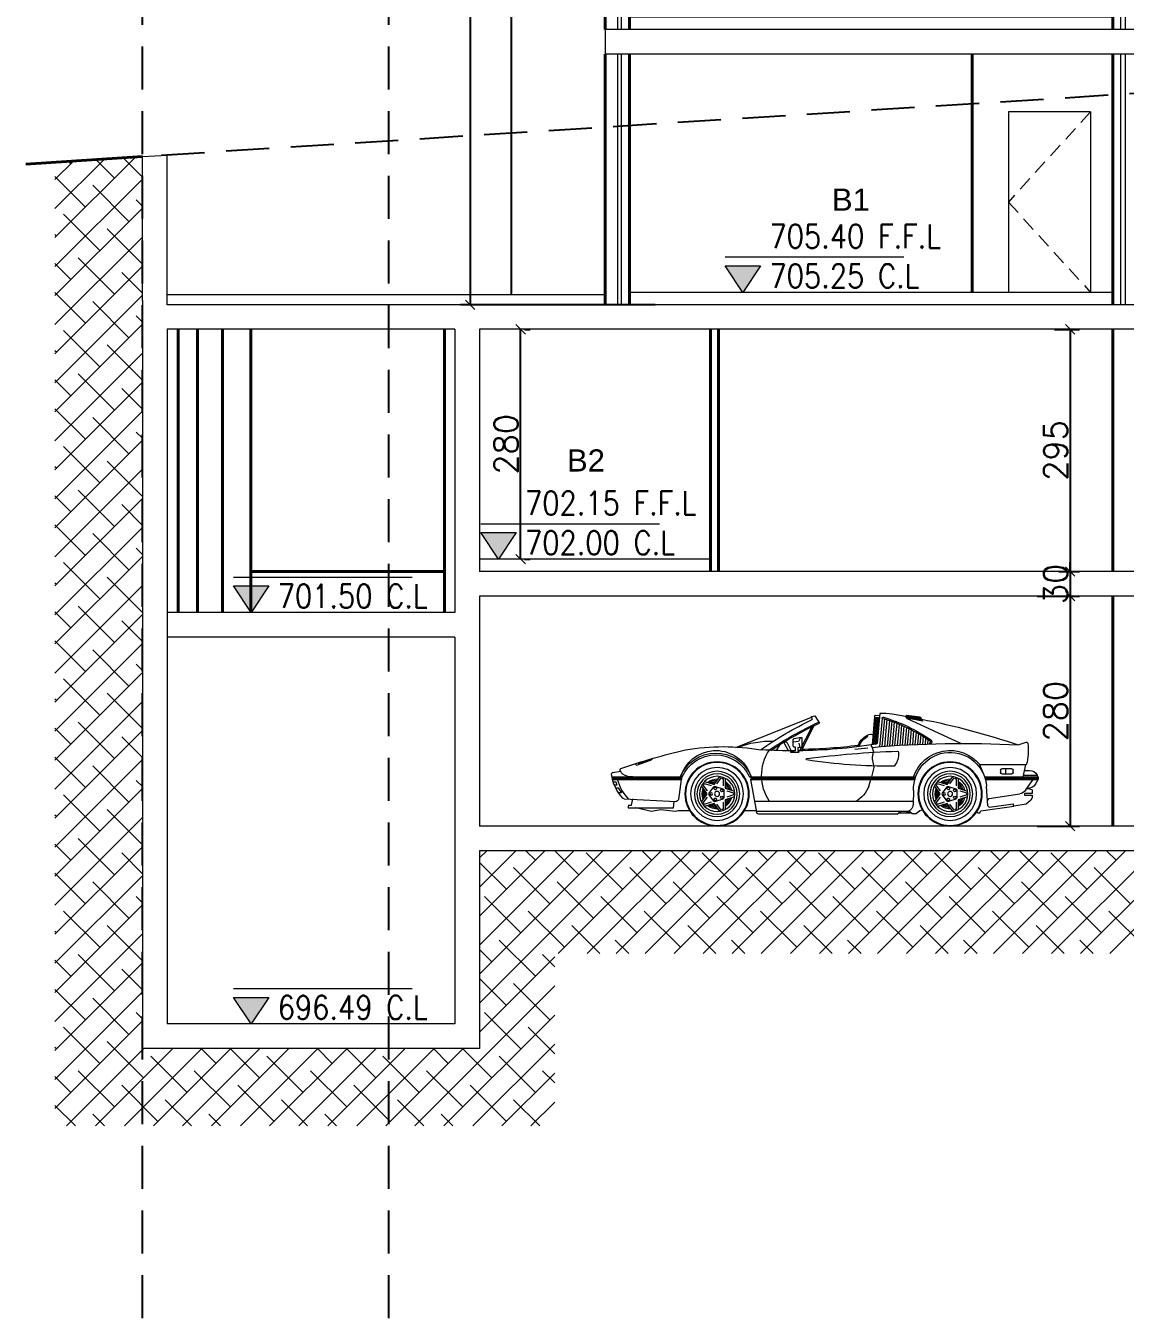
# Model space of a CAD drawing. Header units: metres. Extents: x -322116 to -321123, y -26723 to -26468.
# Drawn here: x -321845.68 to -321832.29, y -26720.6 to -26704.86 of the extents above; entities that cross this region are included whole.
import ezdxf

# ---------------------------------------------------------------- set-up
doc = ezdxf.new("R2010")
doc.units = ezdxf.units.M
doc.header["$LTSCALE"] = 7
doc.header["$MEASUREMENT"] = 0
doc.header["$PDMODE"] = 34
doc.header["$PDSIZE"] = 0.5
for name, pattern in [('1363-TXX-A-XXX-Plots layouts-R02$0$HIDDEN', [0.375, 0.25, -0.125]), ('Hidden', [9.525, 6.35, -3.175]), ('Keyplan G01-C$0$DASHED2', [0.375, 0.25, -0.125])]:
    doc.linetypes.add(name, pattern=pattern)
for name, color, linetype, lineweight in [('1363TX15X-AS301$0$A-FLOR-IDEN', 4, 'Continuous', 18), ('A-ANNO-TXT3', 6, 'Continuous', 30), ('A-DOOR', 134, 'Continuous', 18), ('A-FLOR-HIDN', 9, 'Hidden', 13), ('A-GRID-DIMS', 142, 'Continuous', 9), ('A-WALL-BLWO', 7, 'Continuous', 40), ('L-Structure', 5, 'Continuous', 15), ('plaster', 1, 'Continuous', 0), ('XREF-W09-A-ELEV04$0$A--SECT-TILE', 32, 'Continuous', 5)]:
    doc.layers.add(name, color=color, linetype=linetype, lineweight=lineweight)
doc.layers.add('Layer1', color=2, linetype='Continuous')
doc.styles.add('1363TX15X-AS301$0$EG_SIMPLEX', font='SIMPLEX.shx')
doc.styles.add('EG_SIMPLEX', font='SIMPLEX.shx')
doc.styles.get("Standard").update_dxf_attribs({"font": 'romans.shx', "height": 0.5})
doc.dimstyles.new('ERGA-M-0200', dxfattribs={"dimscale": 1.15, "dimtxt": 0.2, "dimasz": 0.2, "dimexe": 0.1, "dimexo": 0.1, "dimgap": 0.06, "dimtad": 1, "dimdec": 1, "dimlfac": 100, "dimrnd": 5, "dimdsep": 46, "dimtxsty": 'EG_SIMPLEX', "dimblk1": 'OBLIQUE', "dimblk2": 'OBLIQUE', "dimsah": 1, "dimcen": 0.3, "dimclrd": 256, "dimclre": 256, "dimclrt": 2, "dimadec": 0, "dimazin": 0, "dimtfac": 1, "dimtdec": 1, "dimtix": 1, "dimtmove": 2, "dimatfit": 3, "dimldrblk": 'OBLIQUE', "dimfxl": 1, "dimtolj": 1, "dimtzin": 0, "dimarcsym": 0})

# ---------------------------------------------------------------- blocks, each defined once
blk = doc.blocks.new('NEW FOR LEVELS 1 ETAGE')
at = {"layer": 'A-DOOR'}
for p, q in [((-321803.996, -26825.998, -0.001), (-321804.996, -26825.998, -0.001)), ((-321801.97, -26825.998, -0.001), (-321800.97, -26825.998, -0.001)), ((-321796.876, -26825.998, -0.002), (-321797.776, -26825.998, -0.002)), ((-321796.676, -26825.998, -0.002), (-321795.776, -26825.998, -0.002)), ((-321792.853, -26825.998, 0), (-321791.953, -26825.998, 0)), ((-321787.626, -26825.998, 0), (-321788.526, -26825.998, 0)), ((-321786.131, -26828.228, 0), (-321786.131, -26827.228, 0.001)), ((-321786.131, -26827.228, 0.001), (-321786.081, -26827.228, 0.001)), ((-321786.081, -26827.228, 0.001), (-321786.081, -26828.228, 0)), ((-321786.131, -26828.228, 0), (-321786.081, -26828.228, 0))]:
    blk.add_line(p, q, dxfattribs=at)
at = {"layer": 'A-DOOR', "elevation": 0}
for points in [[(-321786.356, -26825.628), (-321787.226, -26825.628), (-321787.226, -26828.228), (-321786.356, -26828.228)], [(-321786.406, -26825.678), (-321787.176, -26825.678), (-321787.176, -26828.178), (-321786.406, -26828.178)]]:
    blk.add_lwpolyline(points, close=True, dxfattribs=at)
at = {"layer": 'A-DOOR'}
for points, elevation in [([(-321804.996, -26825.998), (-321804.996, -26828.198)], -0.001), ([(-321803.996, -26825.998), (-321803.996, -26828.198)], -0.001), ([(-321801.97, -26825.998), (-321801.97, -26828.198)], -0.001), ([(-321800.97, -26825.998), (-321800.97, -26828.198)], -0.001), ([(-321797.776, -26825.998), (-321797.776, -26828.198)], -0.002), ([(-321796.876, -26825.998), (-321796.876, -26828.198)], -0.002), ([(-321796.676, -26825.998), (-321796.676, -26828.198)], -0.002), ([(-321795.776, -26825.998), (-321795.776, -26828.198)], -0.002), ([(-321792.853, -26825.998), (-321792.853, -26828.198)], 0), ([(-321791.953, -26825.998), (-321791.953, -26828.198)], 0), ([(-321788.526, -26825.998), (-321788.526, -26828.198)], 0), ([(-321787.626, -26825.998), (-321787.626, -26828.198)], 0)]:
    blk.add_lwpolyline(points, dxfattribs=dict(at, elevation=elevation))
at = {"layer": 'A-FLOR-HIDN', "linetype": '1363-TXX-A-XXX-Plots layouts-R02$0$HIDDEN', "ltscale": 0.1}
for points, elevation in [([(-321803.996, -26825.998), (-321804.996, -26827.098), (-321803.996, -26828.198)], -0.001), ([(-321801.97, -26825.998), (-321800.97, -26827.098), (-321801.97, -26828.198)], -0.001), ([(-321796.876, -26825.998), (-321797.776, -26827.098), (-321796.876, -26828.198)], -0.002), ([(-321796.676, -26825.998), (-321795.776, -26827.098), (-321796.676, -26828.198)], -0.002), ([(-321792.853, -26825.998), (-321791.953, -26827.098), (-321792.853, -26828.198)], 0), ([(-321787.626, -26825.998), (-321788.526, -26827.098), (-321787.626, -26828.198)], 0)]:
    blk.add_lwpolyline(points, dxfattribs=dict(at, elevation=elevation))
at = {"layer": 'A-WALL-BLWO'}
for p, q in [((-321809.909, -26828.348, -0.001), (-321809.909, -26825.298, 0)), ((-321809.609, -26825.298, -0.001), (-321809.609, -26828.348, 0)), ((-321805.436, -26828.198, -0.001), (-321805.436, -26825.298, -0.001)), ((-321803.726, -26825.298, -0.001), (-321803.726, -26828.348, 0)), ((-321803.426, -26828.348, -0.001), (-321803.426, -26825.298, 0)), ((-321793.926, -26825.298), (-321793.926, -26828.348, 0)), ((-321793.626, -26825.298), (-321793.626, -26828.348, 0)), ((-321791.626, -26828.198, 0), (-321791.626, -26825.298, 0)), ((-321789.921, -26828.198, 0), (-321789.921, -26825.298)), ((-321787.526, -26825.298, -0.001), (-321787.526, -26828.348, 0.001)), ((-321787.226, -26828.348, -0.001), (-321787.226, -26825.298))]:
    blk.add_line(p, q, dxfattribs=at)
for points, elevation in [([(-321799.826, -26825.298), (-321799.926, -26825.298), (-321799.926, -26828.348), (-321799.826, -26828.348)], 0), ([(-321797.826, -26825.298), (-321797.926, -26825.298), (-321797.926, -26828.348), (-321797.826, -26828.348)], -0.001), ([(-321796.726, -26825.298), (-321796.826, -26825.298), (-321796.826, -26828.348), (-321796.726, -26828.348)], -0.001), ([(-321795.626, -26825.298), (-321795.726, -26825.298), (-321795.726, -26828.348), (-321795.626, -26828.348)], 0)]:
    blk.add_lwpolyline(points, close=True, dxfattribs=dict(at, elevation=elevation))
at = {"layer": 'L-Structure'}
for p, q in [((-321787.226, -26825.298, 0), (-321809.909, -26825.298, 0)), ((-321786.156, -26828.348, 0.001), (-321786.156, -26828.228, 0)), ((-321786.156, -26828.228, 0), (-321786.056, -26828.228, 0)), ((-321786.056, -26828.228, 0), (-321786.056, -26828.646, 0.001)), ((-321786.156, -26828.348, 0.001), (-321809.909, -26828.348, 0)), ((-321787.226, -26828.646, 0.001), (-321786.056, -26828.646, 0.001))]:
    blk.add_line(p, q, dxfattribs=at)
at = {"layer": 'XREF-W09-A-ELEV04$0$A--SECT-TILE'}
for p, q in [((-321809.759, -26825.298, -0.001), (-321809.759, -26828.348, -0.001)), ((-321809.709, -26828.348, -0.001), (-321809.709, -26825.298, -0.001)), ((-321803.626, -26828.348, -0.001), (-321803.626, -26825.298, -0.001)), ((-321803.576, -26825.298, -0.001), (-321803.576, -26828.348, -0.001)), ((-321793.776, -26825.298), (-321793.776, -26828.348, 0)), ((-321793.726, -26825.298), (-321793.726, -26828.348, 0)), ((-321787.426, -26828.348, -0.001), (-321787.426, -26825.298, -0.001)), ((-321787.376, -26825.298, -0.001), (-321787.376, -26828.348, -0.001)), ((-321803.726, -26828.198, -0.001), (-321809.609, -26828.198, -0.001)), ((-321799.926, -26828.198, -0.001), (-321803.426, -26828.198, -0.001)), ((-321797.926, -26828.198, -0.001), (-321799.826, -26828.198, -0.001)), ((-321796.826, -26828.198, -0.002), (-321797.826, -26828.198, -0.002)), ((-321795.726, -26828.198, -0.002), (-321796.726, -26828.198, -0.002)), ((-321795.626, -26828.198, -0.001), (-321793.926, -26828.198, -0.001)), ((-321787.526, -26828.198, -0.002), (-321793.626, -26828.198, 0.001)), ((-321787.226, -26828.228, 0), (-321786.156, -26828.228, 0))]:
    blk.add_line(p, q, dxfattribs=at)
blk = doc.blocks.new('*U133')
blk.add_hatch(color=256).paths.add_polyline_path([(150, 225), (-150, 225), (0, 0)])
blk.add_line((-150, 300), (1362, 300))
blk.add_lwpolyline([(-150, 225), (150, 225), (0, 0)], close=True)
at = {"style": '1363TX15X-AS301$0$EG_SIMPLEX', "width": 0.85}
for tag, p in [('F.F.L.', (225, 375)), ('C.L.', (225, 39))]:
    blk.add_attdef(tag, p, '', height=200, dxfattribs=at)
blk = doc.blocks.new('carr1')
at = {"layer": 'A-DOOR'}
for p, q in [((-321632.4386, -27217.2177), (-321632.509, -27217.2273)), ((-321632.4879, -27217.2423), (-321632.4879, -27217.2258)), ((-321632.4847, -27217.2418), (-321632.4847, -27217.2253)), ((-321632.4815, -27217.2413), (-321632.4815, -27217.2248)), ((-321632.4783, -27217.2408), (-321632.4783, -27217.2243)), ((-321632.4752, -27217.2403), (-321632.4752, -27217.2238)), ((-321632.472, -27217.2398), (-321632.472, -27217.2233)), ((-321632.4688, -27217.2393), (-321632.4688, -27217.2228)), ((-321632.4656, -27217.2388), (-321632.4656, -27217.2223)), ((-321632.4625, -27217.2383), (-321632.4625, -27217.2218)), ((-321632.4593, -27217.2378), (-321632.4593, -27217.2213)), ((-321632.4561, -27217.2373), (-321632.4561, -27217.2208)), ((-321632.4529, -27217.2368), (-321632.4529, -27217.2203)), ((-321632.4505, -27217.2347), (-321632.4386, -27217.2177)), ((-321632.4498, -27217.2363), (-321632.4498, -27217.2198)), ((-321632.4466, -27217.2316), (-321632.4466, -27217.2193)), ((-321632.4439, -27217.2368), (-321632.4352, -27217.2229)), ((-321632.4434, -27217.2254), (-321632.4434, -27217.2188)), ((-321632.4402, -27217.2192), (-321632.4402, -27217.2183)), ((-321632.3055, -27217.2099), (-321632.2919, -27217.359)), ((-321632.2854, -27217.2188), (-321632.3055, -27217.2203)), ((-321632.2787, -27217.2246), (-321632.2656, -27217.368)), ((-321631.9767, -27217.2219), (-321632.0012, -27217.2587)), ((-321631.9608, -27217.2251), (-321631.9767, -27217.2219)), ((-321631.9608, -27217.2283), (-321631.9608, -27217.2251)), ((-321632.714, -27217.361), (-321632.4439, -27217.2368)), ((-321632.509, -27217.2273), (-321632.5203, -27217.2481)), ((-321632.5203, -27217.2481), (-321632.4505, -27217.2347)), ((-321632.5164, -27217.2468), (-321632.5164, -27217.2426)), ((-321632.5133, -27217.2463), (-321632.5133, -27217.2355)), ((-321632.5101, -27217.2458), (-321632.5101, -27217.2293)), ((-321632.5069, -27217.2453), (-321632.5069, -27217.2288)), ((-321632.5037, -27217.2448), (-321632.5037, -27217.2283)), ((-321632.5006, -27217.2443), (-321632.5006, -27217.2278)), ((-321632.4974, -27217.2438), (-321632.4974, -27217.2273)), ((-321632.4942, -27217.2433), (-321632.4942, -27217.2268)), ((-321632.491, -27217.2428), (-321632.491, -27217.2263)), ((-321632.4511, -27217.2853), (-321632.4436, -27217.3682)), ((-321632.4389, -27217.2794), (-321632.4308, -27217.3689)), ((-321632.4267, -27217.2739), (-321632.418, -27217.3696)), ((-321632.4145, -27217.2685), (-321632.4053, -27217.3704)), ((-321632.4023, -27217.2634), (-321632.3925, -27217.3712)), ((-321632.39, -27217.2584), (-321632.3797, -27217.372)), ((-321632.3778, -27217.2537), (-321632.3669, -27217.3728)), ((-321632.3655, -27217.2492), (-321632.3542, -27217.3737)), ((-321632.3532, -27217.2449), (-321632.3414, -27217.3746)), ((-321632.3408, -27217.2408), (-321632.3286, -27217.3756)), ((-321632.3285, -27217.2369), (-321632.3158, -27217.3765)), ((-321632.316, -27217.2345), (-321632.303, -27217.3776)), ((-321632.2783, -27217.2283), (-321632.3043, -27217.2302)), ((-321632.2973, -27217.23), (-321632.2849, -27217.3666)), ((-321632.291, -27217.2294), (-321632.2786, -27217.366)), ((-321632.2846, -27217.2289), (-321632.2722, -27217.3654)), ((-321631.972, -27217.2723), (-321631.9078, -27217.3978)), ((-321631.9608, -27217.2283), (-321631.964, -27217.241)), ((-321631.9625, -27217.2769), (-321631.9007, -27217.3979)), ((-321631.5798, -27217.3807), (-321631.9608, -27217.2283)), ((-321633.0022, -27217.368), (-321633.0427, -27217.3545)), ((-321632.5477, -27217.3404), (-321632.5456, -27217.3637)), ((-321632.5357, -27217.3326), (-321632.5328, -27217.3642)), ((-321632.5237, -27217.3251), (-321632.5201, -27217.3647)), ((-321632.5116, -27217.3178), (-321632.5073, -27217.3652)), ((-321632.4996, -27217.3108), (-321632.4946, -27217.3657)), ((-321632.4875, -27217.3041), (-321632.4818, -27217.3663)), ((-321632.4754, -27217.2976), (-321632.4691, -27217.3669)), ((-321632.4632, -27217.2913), (-321632.4563, -27217.3675)), ((-321631.9123, -27217.3316), (-321631.9123, -27217.3787)), ((-321631.8995, -27217.3316), (-321631.9123, -27217.3316)), ((-321631.9027, -27217.3338), (-321631.8952, -27217.3519)), ((-321631.8738, -27217.3359), (-321631.8995, -27217.3316)), ((-321631.8952, -27217.3519), (-321631.8685, -27217.354)), ((-321631.8674, -27217.3433), (-321631.8738, -27217.3359)), ((-321631.8674, -27217.3755), (-321631.8674, -27217.3433)), ((-321631.8354, -27217.3547), (-321631.8579, -27217.3981)), ((-321632.5573, -27217.3578), (-321632.5528, -27217.3638)), ((-321632.2663, -27217.3807), (-321632.2724, -27217.4053)), ((-321632.2601, -27217.3708), (-321632.2663, -27217.3807)), ((-321631.9123, -27217.3787), (-321631.9081, -27217.3829)), ((-321631.9081, -27217.3829), (-321631.892, -27217.3819)), ((-321631.8962, -27217.3594), (-321631.9016, -27217.3819)), ((-321631.8986, -27217.4046), (-321631.8924, -27217.3977)), ((-321631.8555, -27217.4046), (-321631.8986, -27217.4046)), ((-321631.892, -27217.3819), (-321631.892, -27217.3969)), ((-321631.8795, -27217.3977), (-321631.8736, -27217.4)), ((-321631.8792, -27217.3798), (-321631.8738, -27217.3798)), ((-321631.8792, -27217.398), (-321631.8792, -27217.3798)), ((-321631.8738, -27217.3798), (-321631.8674, -27217.3755)), ((-321631.8736, -27217.4), (-321631.8555, -27217.4011)), ((-321631.8555, -27217.4011), (-321631.8555, -27217.4046)), ((-321631.8249, -27217.3624), (-321631.8429, -27217.3969)), ((-321631.7851, -27217.3936), (-321631.8001, -27217.3701)), ((-321633.0435, -27217.4696), (-321632.8085, -27217.4696)), ((-321633.0276, -27217.5299), (-321633.0403, -27217.4696)), ((-321632.8339, -27217.5299), (-321632.8085, -27217.4696)), ((-321632.2749, -27217.4719), (-321632.2746, -27217.4816)), ((-321632.2746, -27217.4816), (-321632.2629, -27217.5291)), ((-321631.149, -27217.4447), (-321631.1599, -27217.4354)), ((-321631.0783, -27217.47), (-321631.149, -27217.4447)), ((-321631.0893, -27217.4616), (-321631.1338, -27217.4447)), ((-321631.0876, -27217.4599), (-321631.0893, -27217.4616)), ((-321631.0725, -27217.4649), (-321631.0783, -27217.47)), ((-321633.1038, -27217.5299), (-321633.1038, -27217.5426)), ((-321632.8339, -27217.5299), (-321633.1038, -27217.5299)), ((-321632.8339, -27217.5331), (-321633.1038, -27217.5331)), ((-321632.8339, -27217.5363), (-321633.1038, -27217.5363)), ((-321632.8339, -27217.5394), (-321633.1038, -27217.5394)), ((-321633.0892, -27217.5663), (-321633.1038, -27217.5426)), ((-321632.8371, -27217.5426), (-321633.1038, -27217.5426)), ((-321633.0975, -27217.5204), (-321633.1006, -27217.5299)), ((-321633.0308, -27217.5204), (-321633.0975, -27217.5204)), ((-321633.0416, -27217.5948), (-321633.0784, -27217.5426)), ((-321633.0594, -27217.4982), (-321633.034, -27217.4982)), ((-321632.9768, -27217.5077), (-321632.9768, -27217.495)), ((-321632.9705, -27217.4886), (-321632.9197, -27217.4886)), ((-321632.9197, -27217.514), (-321632.9705, -27217.514)), ((-321632.9387, -27217.4886), (-321632.9387, -27217.514)), ((-321632.9133, -27217.495), (-321632.9133, -27217.5077)), ((-321632.6995, -27217.5363), (-321632.6995, -27217.5865)), ((-321632.69, -27217.5378), (-321632.69, -27217.5744)), ((-321632.6587, -27217.5643), (-321632.6803, -27217.5346)), ((-321632.644, -27217.5684), (-321632.6734, -27217.5279)), ((-321631.6473, -27217.5299), (-321632.4853, -27217.5299)), ((-321631.6536, -27217.5331), (-321632.4843, -27217.5331)), ((-321631.6544, -27217.5363), (-321632.4833, -27217.5363)), ((-321631.6552, -27217.5394), (-321632.4823, -27217.5394)), ((-321631.6522, -27217.5426), (-321632.4814, -27217.5426)), ((-321632.2489, -27217.5766), (-321632.2597, -27217.5426)), ((-321631.6473, -27217.5299), (-321631.8345, -27217.5299)), ((-321631.6528, -27217.5426), (-321631.6827, -27217.7068)), ((-321631.6528, -27217.5299), (-321631.656, -27217.5426)), ((-321631.5247, -27217.5363), (-321631.5247, -27217.5865)), ((-321631.5152, -27217.5378), (-321631.5152, -27217.5744)), ((-321631.484, -27217.5643), (-321631.5055, -27217.5346)), ((-321631.4692, -27217.5684), (-321631.4987, -27217.5279)), ((-321630.9547, -27217.5299), (-321631.3092, -27217.5299)), ((-321630.9547, -27217.5331), (-321631.3092, -27217.5331)), ((-321630.956, -27217.5363), (-321631.3092, -27217.5363)), ((-321630.9567, -27217.5394), (-321631.3092, -27217.5394)), ((-321631.3043, -27217.5298), (-321631.3007, -27217.5425)), ((-321631.3042, -27217.5426), (-321631.2893, -27217.6429)), ((-321630.9575, -27217.5426), (-321631.3042, -27217.5426)), ((-321631.0337, -27217.5267), (-321631.0877, -27217.5299)), ((-321630.9577, -27217.5082), (-321630.9988, -27217.5013)), ((-321633.0721, -27217.594), (-321633.0721, -27217.6125)), ((-321633.0721, -27217.6125), (-321633.034, -27217.6125)), ((-321633.034, -27217.6125), (-321633.034, -27217.622)), ((-321632.8562, -27217.6379), (-321633.01, -27217.6153)), ((-321632.8498, -27217.676), (-321632.8429, -27217.5757)), ((-321632.6995, -27217.5865), (-321632.7472, -27217.6019)), ((-321632.708, -27217.5992), (-321632.7428, -27217.6105)), ((-321632.6931, -27217.5957), (-321632.6931, -27217.6356)), ((-321632.6508, -27217.5773), (-321632.6888, -27217.5896)), ((-321632.5963, -27217.5529), (-321632.644, -27217.5684)), ((-321632.6202, -27217.6119), (-321632.6437, -27217.5796)), ((-321632.5948, -27217.5624), (-321632.6296, -27217.5738)), ((-321632.6103, -27217.6003), (-321632.5888, -27217.5707)), ((-321632.6097, -27217.6156), (-321632.5802, -27217.5751)), ((-321632.5802, -27217.6562), (-321632.6097, -27217.6156)), ((-321632.4753, -27217.5983), (-321632.4729, -27217.6678)), ((-321631.5247, -27217.5865), (-321631.5724, -27217.6019)), ((-321631.5332, -27217.5992), (-321631.5681, -27217.6105)), ((-321631.5184, -27217.5957), (-321631.5184, -27217.6356)), ((-321631.476, -27217.5773), (-321631.514, -27217.5896)), ((-321631.4216, -27217.5529), (-321631.4692, -27217.5684)), ((-321631.4455, -27217.6119), (-321631.4689, -27217.5796)), ((-321631.42, -27217.5624), (-321631.4549, -27217.5738)), ((-321631.4356, -27217.6003), (-321631.414, -27217.5707)), ((-321631.4349, -27217.6156), (-321631.4055, -27217.5751)), ((-321631.4055, -27217.6562), (-321631.4349, -27217.6156)), ((-321630.9861, -27217.5839), (-321631.002, -27217.6093)), ((-321631.002, -27217.6093), (-321630.9893, -27217.6093)), ((-321630.9766, -27217.5839), (-321630.9861, -27217.5839)), ((-321630.9734, -27217.5553), (-321630.9797, -27217.5712)), ((-321630.9797, -27217.5712), (-321630.967, -27217.5712)), ((-321630.9639, -27217.5553), (-321630.9734, -27217.5553)), ((-321633.0721, -27217.622), (-321633.0721, -27217.6347)), ((-321633.034, -27217.622), (-321633.0721, -27217.622)), ((-321633.0721, -27217.6347), (-321633.0657, -27217.6474)), ((-321633.0657, -27217.6474), (-321633.0435, -27217.6664)), ((-321633.0435, -27217.6664), (-321632.9802, -27217.6769)), ((-321632.9802, -27217.6769), (-321632.9772, -27217.6646)), ((-321632.8149, -27217.7014), (-321632.9802, -27217.6769)), ((-321632.8562, -27217.6823), (-321632.9772, -27217.6646)), ((-321632.8498, -27217.6474), (-321632.8562, -27217.6379)), ((-321632.8562, -27217.6823), (-321632.8498, -27217.676)), ((-321632.7472, -27217.6293), (-321632.6995, -27217.6448)), ((-321632.7428, -27217.6207), (-321632.708, -27217.6321)), ((-321632.6995, -27217.6448), (-321632.6995, -27217.6949)), ((-321632.69, -27217.6568), (-321632.69, -27217.6935)), ((-321632.6888, -27217.6416), (-321632.6508, -27217.654)), ((-321632.6803, -27217.6966), (-321632.6587, -27217.667)), ((-321632.6734, -27217.7034), (-321632.644, -27217.6629)), ((-321632.644, -27217.6629), (-321632.5963, -27217.6784)), ((-321632.6437, -27217.6517), (-321632.6202, -27217.6194)), ((-321632.6296, -27217.6575), (-321632.5948, -27217.6688)), ((-321632.5888, -27217.6606), (-321632.6103, -27217.631)), ((-321632.4734, -27217.6537), (-321631.673, -27217.6537)), ((-321631.5724, -27217.6293), (-321631.5247, -27217.6448)), ((-321631.5681, -27217.6207), (-321631.5332, -27217.6321)), ((-321631.5247, -27217.6448), (-321631.5247, -27217.6949)), ((-321631.5152, -27217.6568), (-321631.5152, -27217.6935)), ((-321631.514, -27217.6416), (-321631.476, -27217.654)), ((-321631.5055, -27217.6966), (-321631.484, -27217.667)), ((-321631.4987, -27217.7034), (-321631.4692, -27217.6629)), ((-321631.4692, -27217.6629), (-321631.4216, -27217.6784)), ((-321631.4689, -27217.6517), (-321631.4455, -27217.6194)), ((-321631.4549, -27217.6575), (-321631.42, -27217.6688)), ((-321631.414, -27217.6606), (-321631.4356, -27217.631)), ((-321631.0156, -27217.6397), (-321631.2761, -27217.6537)), ((-321631.2655, -27217.6855), (-321631.2687, -27217.6537)), ((-321631.0528, -27217.6728), (-321631.0591, -27217.641)), ((-321631.0385, -27217.6728), (-321631.0528, -27217.6728)), ((-321631.0385, -27217.6728), (-321631.0369, -27217.6791)), ((-321631.0369, -27217.6791), (-321631.0369, -27217.6855)), ((-321632.8085, -27217.7109), (-321632.8149, -27217.7014)), ((-321632.799, -27217.7109), (-321632.8085, -27217.7109)), ((-321632.7927, -27217.7045), (-321632.799, -27217.7109)), ((-321632.5069, -27217.6982), (-321632.5196, -27217.695)), ((-321632.4879, -27217.7141), (-321632.5069, -27217.6982)), ((-321632.4688, -27217.7141), (-321632.4879, -27217.7141)), ((-321632.4561, -27217.7045), (-321632.4688, -27217.7141)), ((-321632.4021, -27217.7109), (-321632.4625, -27217.7109)), ((-321632.4371, -27217.7045), (-321632.4561, -27217.7045)), ((-321632.4349, -27217.7045), (-321631.6846, -27217.7045)), ((-321632.3926, -27217.7172), (-321632.4085, -27217.7045)), ((-321632.3926, -27217.7172), (-321631.6952, -27217.7172)), ((-321631.6782, -27217.7014), (-321631.6179, -27217.7014)), ((-321631.348, -27217.7014), (-321631.2877, -27217.7014)), ((-321631.2877, -27217.7014), (-321631.275, -27217.7045)), ((-321631.275, -27217.7045), (-321631.1988, -27217.695)), ((-321631.0369, -27217.6855), (-321631.2655, -27217.6855)), ((-321631.1988, -27217.695), (-321631.1544, -27217.7045)), ((-321631.1544, -27217.7045), (-321631.075, -27217.6855))]:
    blk.add_line(p, q, dxfattribs=at)
for centre, radius in [((-321632.6593, -27217.6156), 0.1619), ((-321632.6593, -27217.6156), 0.1588), ((-321632.6593, -27217.6156), 0.1333), ((-321631.4846, -27217.6156), 0.1619), ((-321631.4846, -27217.6156), 0.1588), ((-321631.4846, -27217.6156), 0.1333), ((-321632.6593, -27217.6156), 0.1143), ((-321632.6593, -27217.6156), 0.1016), ((-321632.6593, -27217.6156), 0.0889), ((-321631.4846, -27217.6156), 0.1143), ((-321631.4846, -27217.6156), 0.1016), ((-321631.4846, -27217.6156), 0.0889), ((-321632.6593, -27217.6156), 0.0127), ((-321632.6304, -27217.6158), 0.00635), ((-321631.4846, -27217.6156), 0.0127), ((-321631.4556, -27217.6158), 0.00635)]:
    blk.add_circle(centre, radius, dxfattribs=at)
for centre, radius, start, end in [((-321631.7718, -27221.0135), 3.8476, 98.90924, 100.05794), ((-321632.3254, -27217.3928), 0.1853, 83.91559, 103.17554), ((-321632.285, -27217.2252), 0.00635, 5.19443, 94.1185), ((-321631.7718, -27221.0135), 3.8476, 101.13755, 108.65049), ((-321632.0791, -27218.0496), 0.8564, 106.6287, 124.26177), ((-321632.0791, -27218.0496), 0.8501, 106.6287, 124.26177), ((-321632.3223, -27217.2351), 0.00635, 5.19443, 106.6287), ((-321632.7232, -27218.8366), 1.7353, 56.12535, 65.41162), ((-321632.7232, -27218.8366), 1.7416, 55.84231, 65.37815), ((-321632.7232, -27218.8366), 1.767, 54.75983, 64.55367), ((-321633.0447, -27217.3605), 0.00635, 71.56505, 172.22597), ((-321632.5541, -27217.3523), 0.0127, 124.26177, 239.656), ((-321632.5541, -27217.3523), 0.00635, 124.26177, 239.656), ((-321632.2584, -27217.3435), 0.0297, 56.98293, 113.55422), ((-321632.2872, -27217.4044), 0.0905, 17.63668, 62.31922), ((-321632.2872, -27217.4044), 0.0969, 16.38766, 62.31922), ((-321631.8302, -27217.3587), 0.00653, 324.96052, 141.98603), ((-321631.7557, -27217.7973), 0.4486, 68.23116, 91.86758), ((-321632.7812, -27217.3965), 0.2723, 172.22597, 195.56917), ((-321632.7247, -27222.6383), 5.2776, 85.01644, 93.0145), ((-321632.6593, -27217.5902), 0.1842, 357.50472, 175.47828), ((-321632.6593, -27217.5902), 0.1937, 18.14817, 141.46806), ((-321632.3031, -27217.4131), 0.0968, 175.60993, 218.62604), ((-321632.3933, -27217.4062), 0.00635, 88.81286, 175.60993), ((-321632.558, -27222.1607), 4.7637, 82.51124, 88.01667), ((-321632.2856, -27217.3585), 0.00635, 185.19443, 260.93275), ((-321631.8656, -27214.7264), 2.6717, 260.93275, 269.43072), ((-321632.3801, -27217.4346), 0.1115, 340.46284, 15.19382), ((-321632.7247, -27222.6383), 5.2776, 84.05694, 84.78726), ((-321631.8656, -27214.7264), 2.6654, 262.87351, 269.02065), ((-321631.8656, -27214.7264), 2.6717, 269.70122, 273.40644), ((-321631.9397, -27217.5231), 0.2309, 325.68856, 33.95433), ((-321631.5163, -27218.5027), 1.1256, 80.25604, 99.74396), ((-321631.4782, -27217.6029), 0.1937, 22.15102, 156.63721), ((-321631.4782, -27217.5807), 0.1842, 16.01339, 156.63721), ((-321631.4782, -27217.6029), 0.1842, 23.36279, 156.63721), ((-321631.9933, -27220.3192), 3.0009, 70.67068, 77.14768), ((-321632.3738, -27217.4696), 0.00635, 218.62604, 270.37307), ((-321632.352, -27214.7759), 2.7001, 269.53998, 278.8423), ((-321631.9375, -27217.4408), 0.00317, 279.66458, 83.30165), ((-321633.0638, -27217.5343), 0.0364, 82.95249, 157.56039), ((-321632.9705, -27217.495), 0.00635, 90, 180), ((-321632.9705, -27217.5077), 0.00635, 180, 270), ((-321632.9197, -27217.495), 0.00635, 0, 90), ((-321632.9197, -27217.5077), 0.00635, 270, 0), ((-321632.6593, -27217.6156), 0.0756, 122.09234, 165.90766), ((-321632.6593, -27217.6156), 0.0825, 106.56195, 109.43805), ((-321632.6593, -27217.6156), 0.0756, 50.09234, 93.90766), ((-321632.6593, -27217.6156), 0.0689, 53.63671, 90.36329), ((-321631.4846, -27217.6156), 0.0756, 122.09234, 165.90766), ((-321631.4846, -27217.6156), 0.0825, 106.56195, 109.43805), ((-321631.4846, -27217.6156), 0.0756, 50.09234, 93.90766), ((-321631.4846, -27217.6156), 0.0689, 53.63671, 90.36329), ((-321631.1857, -27217.4907), 0.2093, 314.08152, 345.63571), ((-321631.0396, -27217.4809), 0.0462, 277.33438, 341.65846), ((-321631.1603, -27217.4907), 0.2093, 315.32213, 353.27528), ((-321631.0018, -27217.4935), 0.00635, 341.65846, 73.90918), ((-321630.9587, -27217.5145), 0.00635, 353.27528, 80.53768), ((-321633.0477, -27217.537), 0.0508, 215.21759, 271.26706), ((-321633.0477, -27217.6385), 0.0508, 88.73294, 118.68766), ((-321633.0001, -27217.5655), 0.0508, 215.21759, 258.69007), ((-321632.6593, -27217.6156), 0.0825, 178.56194, 181.43806), ((-321632.6593, -27217.6156), 0.0689, 125.63671, 162.36329), ((-321632.6593, -27217.6156), 0.0629, 129.65575, 158.34425), ((-321632.6593, -27217.6156), 0.0566, 135.21649, 152.78351), ((-321632.6868, -27217.5957), 0.00635, 108, 180), ((-321632.6593, -27217.6156), 0.0629, 57.65575, 86.34425), ((-321632.6488, -27217.5833), 0.00635, 36, 108), ((-321632.6593, -27217.6156), 0.0566, 63.21648, 80.78352), ((-321632.6254, -27217.6156), 0.00635, 324, 36), ((-321632.6593, -27217.6156), 0.0566, 351.21649, 8.78351), ((-321632.6593, -27217.6156), 0.0629, 345.65575, 14.34425), ((-321632.6593, -27217.6156), 0.0689, 341.63671, 18.36329), ((-321632.6593, -27217.6156), 0.0825, 34.56195, 37.43805), ((-321632.6593, -27217.6156), 0.0756, 338.09234, 21.90766), ((-321632.1243, -27217.5354), 0.1312, 198.28704, 243.62794), ((-321631.4846, -27217.6156), 0.0825, 178.56194, 181.43806), ((-321631.4846, -27217.6156), 0.0689, 125.63671, 162.36329), ((-321631.4846, -27217.6156), 0.0629, 129.65575, 158.34425), ((-321631.4846, -27217.6156), 0.0566, 135.21649, 152.78351), ((-321631.512, -27217.5957), 0.00635, 108, 180), ((-321631.4846, -27217.6156), 0.0629, 57.65575, 86.34425), ((-321631.4741, -27217.5833), 0.00635, 36, 108), ((-321631.4846, -27217.6156), 0.0566, 63.21648, 80.78352), ((-321631.4506, -27217.6156), 0.00635, 324, 36), ((-321631.4846, -27217.6156), 0.0566, 351.21649, 8.78351), ((-321631.4846, -27217.6156), 0.0629, 345.65575, 14.34425), ((-321631.4846, -27217.6156), 0.0689, 341.63671, 18.36329), ((-321631.4846, -27217.6156), 0.0825, 34.56195, 37.43805), ((-321631.4846, -27217.6156), 0.0756, 338.09234, 21.90766), ((-321632.6593, -27217.6156), 0.0756, 194.09234, 237.90766), ((-321632.6593, -27217.6156), 0.0689, 197.63671, 234.36329), ((-321632.6593, -27217.6156), 0.0629, 201.65575, 230.34425), ((-321632.6593, -27217.6156), 0.0566, 207.21649, 224.78351), ((-321632.6868, -27217.6356), 0.00635, 180, 252), ((-321632.6593, -27217.6156), 0.0756, 266.09234, 309.90766), ((-321632.6593, -27217.6156), 0.0689, 269.63671, 306.36329), ((-321632.6593, -27217.6156), 0.0629, 273.65575, 302.34425), ((-321632.6488, -27217.6479), 0.00635, 252, 324), ((-321632.6593, -27217.6156), 0.0566, 279.21648, 296.78352), ((-321632.6593, -27217.6156), 0.0825, 322.56195, 325.43805), ((-321632.4349, -27217.6664), 0.0381, 181.9827, 270), ((-321631.4846, -27217.6156), 0.0756, 194.09234, 237.90766), ((-321631.4846, -27217.6156), 0.0689, 197.63671, 234.36329), ((-321631.4846, -27217.6156), 0.0629, 201.65575, 230.34425), ((-321631.4846, -27217.6156), 0.0566, 207.21649, 224.78351), ((-321631.512, -27217.6356), 0.00635, 180, 252), ((-321631.4846, -27217.6156), 0.0756, 266.09234, 309.90766), ((-321631.4846, -27217.6156), 0.0689, 269.63671, 306.36329), ((-321631.4846, -27217.6156), 0.0629, 273.65575, 302.34425), ((-321631.4741, -27217.6479), 0.00635, 252, 324), ((-321631.4846, -27217.6156), 0.0566, 279.21648, 296.78352), ((-321631.4846, -27217.6156), 0.0825, 322.56195, 325.43805), ((-321631.2768, -27217.641), 0.0127, 188.45128, 273.07126), ((-321631.016, -27217.6334), 0.00635, 273.07126, 315.32213), ((-321632.6593, -27217.6156), 0.0825, 250.56195, 253.43805), ((-321631.6952, -27217.7045), 0.0127, 270, 349.69515), ((-321631.4846, -27217.6156), 0.0825, 250.56195, 253.43805)]:
    blk.add_arc(centre, radius, start, end, dxfattribs=at)
at = {"layer": 'A-DOOR', "extrusion": (0, 0, -1)}
for centre, major_axis, start_param, end_param in [((-321632.6826, -27217.5985), (-0.00449, 0.00449), 1.420899, 7.704084), ((-321632.6502, -27217.5882), (0.00449, 0.00449), 1.10674, 7.389925), ((-321631.5079, -27217.5985), (-0.00449, 0.00449), 1.420899, 7.704084), ((-321631.4754, -27217.5882), (0.00449, 0.00449), 1.10674, 7.389925), ((-321632.6829, -27217.6325), (0.00449, 0.00449), -1.406534571557882, 4.876650735621705), ((-321632.6506, -27217.6432), (-0.00449, 0.00449), 5.19081, 11.473995), ((-321631.5081, -27217.6325), (0.00449, 0.00449), -1.406534571557882, 4.876650735621705), ((-321631.4758, -27217.6432), (-0.00449, 0.00449), 5.19081, 11.473995)]:
    blk.add_ellipse(centre, major_axis=major_axis, ratio=1, start_param=start_param, end_param=end_param, dxfattribs=at)
blk = doc.blocks.new('_OBLIQUE')
at = {"color": 0, "linetype": 'ByBlock'}
blk.add_line((-0.5, -0.5), (0.5, 0.5), dxfattribs=at)
blk = doc.blocks.new('*D126')
at = {"layer": 'A-GRID-DIMS', "lineweight": -2, "transparency": 16777216}
for p, q in [((-321833.153, -26708.559), (-321832.846, -26708.559)), ((-321832.961, -26708.559), (-321832.961, -26711.509)), ((-321833.1, -26711.509), (-321832.846, -26711.509))]:
    blk.add_line(p, q, dxfattribs=at)
at = {"layer": 'Defpoints', "color": 0, "transparency": 16777216}
for p in [(-321833.268, -26708.559, 0.001), (-321833.215, -26711.509, -383.919), (-321832.961, -26711.509)]:
    blk.add_point(p, dxfattribs=at)
at = {"layer": 'A-GRID-DIMS', "lineweight": -2, "transparency": 16777216, "xscale": 0.115, "yscale": 0.115, "zscale": 0.115}
for p, rotation in [((-321832.961, -26708.559), 90), ((-321832.961, -26711.509), 270)]:
    blk.add_blockref('_OBLIQUE', p, dxfattribs=dict(at, rotation=rotation))
at = {"layer": 'A-GRID-DIMS', "color": 2, "transparency": 16777216, "insert": (-321833.139, -26710.034), "char_height": 0.2875, "attachment_point": 5, "rotation": 90, "style": 'EG_SIMPLEX'}
blk.add_mtext('\\A1;295', dxfattribs=at)
blk = doc.blocks.new('*D127')
at = {"layer": 'A-GRID-DIMS', "lineweight": -2, "transparency": 16777216}
for p, q in [((-321833.1, -26711.509), (-321832.846, -26711.509)), ((-321832.961, -26711.509), (-321832.961, -26711.394)), ((-321832.961, -26711.509), (-321832.961, -26711.809)), ((-321833.364, -26711.809), (-321832.846, -26711.809)), ((-321832.961, -26711.809), (-321832.961, -26711.924))]:
    blk.add_line(p, q, dxfattribs=at)
at = {"layer": 'Defpoints', "color": 0, "transparency": 16777216}
for p in [(-321833.215, -26711.509, -383.919), (-321833.479, -26711.809, 0.001), (-321832.961, -26711.809)]:
    blk.add_point(p, dxfattribs=at)
at = {"layer": 'A-GRID-DIMS', "lineweight": -2, "transparency": 16777216, "xscale": 0.115, "yscale": 0.115, "zscale": 0.115}
for p, rotation in [((-321832.961, -26711.509), 270), ((-321832.961, -26711.809), 90)]:
    blk.add_blockref('_OBLIQUE', p, dxfattribs=dict(at, rotation=rotation))
at = {"layer": 'A-GRID-DIMS', "color": 2, "transparency": 16777216, "insert": (-321833.139, -26711.659), "char_height": 0.2875, "attachment_point": 5, "rotation": 90, "style": 'EG_SIMPLEX'}
blk.add_mtext('\\A1;30', dxfattribs=at)
blk = doc.blocks.new('*D128')
at = {"layer": 'A-GRID-DIMS', "lineweight": -2, "transparency": 16777216}
for p, q in [((-321833.364, -26711.809), (-321832.846, -26711.809)), ((-321832.961, -26711.809), (-321832.961, -26714.609)), ((-321833.364, -26714.609), (-321832.846, -26714.609))]:
    blk.add_line(p, q, dxfattribs=at)
at = {"layer": 'Defpoints', "color": 0, "transparency": 16777216}
for p in [(-321833.479, -26711.809, 0.001), (-321833.479, -26714.609, 0.001), (-321832.961, -26714.609)]:
    blk.add_point(p, dxfattribs=at)
at = {"layer": 'A-GRID-DIMS', "lineweight": -2, "transparency": 16777216, "xscale": 0.115, "yscale": 0.115, "zscale": 0.115}
for p, rotation in [((-321832.961, -26711.809), 90), ((-321832.961, -26714.609), 270)]:
    blk.add_blockref('_OBLIQUE', p, dxfattribs=dict(at, rotation=rotation))
at = {"layer": 'A-GRID-DIMS', "color": 2, "transparency": 16777216, "insert": (-321833.139, -26713.209), "char_height": 0.2875, "attachment_point": 5, "rotation": 90, "style": 'EG_SIMPLEX'}
blk.add_mtext('\\A1;280', dxfattribs=at)
blk = doc.blocks.new('*D129')
at = {"layer": 'A-GRID-DIMS', "lineweight": -2, "transparency": 16777216}
for p, q in [((-321839.654, -26711.359), (-321839.654, -26708.559)), ((-321839.608, -26708.559), (-321839.539, -26708.559)), ((-321839.607, -26711.359), (-321839.539, -26711.359))]:
    blk.add_line(p, q, dxfattribs=at)
at = {"layer": 'Defpoints', "color": 0, "transparency": 16777216}
for p in [(-321839.723, -26708.559, -128.87), (-321839.654, -26708.559), (-321839.722, -26711.359, 0.001)]:
    blk.add_point(p, dxfattribs=at)
at = {"layer": 'A-GRID-DIMS', "lineweight": -2, "transparency": 16777216, "xscale": 0.115, "yscale": 0.115, "zscale": 0.115}
for p, rotation in [((-321839.654, -26708.559), 90), ((-321839.654, -26711.359), 270)]:
    blk.add_blockref('_OBLIQUE', p, dxfattribs=dict(at, rotation=rotation))
at = {"layer": 'A-GRID-DIMS', "color": 2, "transparency": 16777216, "insert": (-321839.832, -26709.959), "char_height": 0.2875, "attachment_point": 5, "rotation": 90, "style": 'EG_SIMPLEX'}
blk.add_mtext('\\A1;280', dxfattribs=at)
blk = doc.blocks.new('*D143')
at = {"layer": 'A-GRID-DIMS', "lineweight": -2, "transparency": 16777216}
for p, q in [((-321838.016, -26694.859), (-321840.385, -26694.859)), ((-321840.27, -26694.859), (-321840.27, -26708.259)), ((-321838.016, -26708.259), (-321840.385, -26708.259))]:
    blk.add_line(p, q, dxfattribs=at)
at = {"layer": 'Defpoints', "color": 0, "transparency": 16777216}
for p in [(-321837.901, -26694.859, 0), (-321840.27, -26708.259), (-321837.901, -26708.259, 0)]:
    blk.add_point(p, dxfattribs=at)
at = {"layer": 'A-GRID-DIMS', "lineweight": -2, "transparency": 16777216, "xscale": 0.115, "yscale": 0.115, "zscale": 0.115}
for p, rotation in [((-321840.27, -26694.859), 90), ((-321840.27, -26708.259), 270)]:
    blk.add_blockref('_OBLIQUE', p, dxfattribs=dict(at, rotation=rotation))
at = {"layer": 'A-GRID-DIMS', "color": 2, "transparency": 16777216, "insert": (-321840.449, -26701.559), "char_height": 0.2875, "attachment_point": 5, "rotation": 90, "style": 'EG_SIMPLEX'}
blk.add_mtext('\\A1;1340', dxfattribs=at)

msp = doc.modelspace()

# ---------------------------------------------------------------- hatches: boundary and pattern name
at = {"layer": 'plaster'}
h = msp.add_hatch(dxfattribs=at)
h.set_pattern_fill('ANSI38', color=256, scale=2)
h.paths.add_polyline_path([(-321844.2594, -26706.4551), (-321845.3262, -26706.5229), (-321845.3262, -26718.2607), (-321839.2383, -26718.2607), (-321839.2383, -26716.1619), (-321810.1592, -26716.1619), (-321810.1592, -26708.1387), (-321811.4467, -26708.1387), (-321811.4467, -26714.9087), (-321840.1543, -26714.9087), (-321840.1543, -26717.3187), (-321844.2594, -26717.3187)])

# ---------------------------------------------------------------- linework, layer by layer
at = {"color": 8, "transparency": 33554623}
msp.add_line((-321839.7664, -26708.1387, -0.0007), (-321839.7664, -26693.7887, -0.0007), dxfattribs=at)
at = {"layer": 'A-WALL-BLWO'}
for p, q in [((-321844.2594, -26706.4551), (-321845.6799, -26706.5453, 1932.3027)), ((-321832.4418, -26708.5587, 0), (-321832.4418, -26711.5087, 0.0007)), ((-321832.4418, -26711.8087), (-321832.4418, -26714.6087, 0.0006))]:
    msp.add_line(p, q, dxfattribs=at)
at = {"layer": 'A-WALL-BLWO', "color": 251, "true_color": 0x636466}
for p, q in [((-321843.8259, -26712.0087, 0.0007), (-321843.8259, -26708.5587, -128.8699)), ((-321843.5904, -26712.0087, 0.0007), (-321843.5904, -26708.5587, -128.8699)), ((-321843.2842, -26712.0087, 0.0007), (-321843.2842, -26708.5587, -128.8699)), ((-321842.9409, -26712.0087), (-321842.9409, -26708.5587)), ((-321840.5831, -26712.0087), (-321840.5831, -26708.5587)), ((-321840.5831, -26711.5087, 0.0007), (-321842.9409, -26711.5087, 0.0007))]:
    msp.add_line(p, q, dxfattribs=at)
at = {"layer": 'A-WALL-BLWO'}
for points in [[(-321837.3433, -26708.5587), (-321837.3433, -26711.5087)], [(-321837.2433, -26708.5587), (-321837.2433, -26711.5087)]]:
    msp.add_lwpolyline(points, dxfattribs=at)
at = {"layer": 'A-WALL-BLWO', "elevation": 0.0001}
msp.add_lwpolyline([(-321832.4418, -26711.5087), (-321832.4418, -26708.5587)], dxfattribs=at)
at = {"layer": 'L-Structure'}
for p, q in [((-321838.6265, -26704.9087, -0.0008), (-321838.6265, -26705.2087, -0.0016)), ((-321815.9433, -26705.2087, -0.0015), (-321838.6265, -26705.2087, 0.0001)), ((-321844.2594, -26706.4551), (-321843.9594, -26706.4361, -877.0001)), ((-321844.2594, -26708.2087), (-321844.2594, -26706.4551)), ((-321843.9594, -26708.2587, -877.0001), (-321843.9594, -26706.4361, -877.0001)), ((-321844.2594, -26708.2087), (-321844.2596, -26717.3187)), ((-321844.2594, -26708.2087, -3233.4062), (-321844.2596, -26708.2087, -3233.5014)), ((-321838.6265, -26708.2587, -128.8713), (-321843.9594, -26708.2587, -3190.0413)), ((-321811.7471, -26708.2587, -128.87), (-321838.6265, -26708.2587, -128.8703)), ((-321844.2594, -26708.5087, -3233.4099), (-321844.2596, -26708.5087, -3233.5051)), ((-321843.9594, -26708.5587, -877.0001), (-321843.9594, -26717.0187, -877.0005)), ((-321840.4547, -26708.5587, -128.8699), (-321843.9594, -26708.5587, -128.8699)), ((-321840.4547, -26708.5587, -1683.4574), (-321840.4547, -26712.0087, -996.9411)), ((-321840.1543, -26708.5587, -873.1464), (-321840.1543, -26711.5087, -645.8046)), ((-321811.7477, -26708.5587, -128.8703), (-321840.1543, -26708.5587, -128.8699)), ((-321811.7477, -26711.5087, 0.0004), (-321840.1543, -26711.5087, 0.0007)), ((-321811.7477, -26711.8087, 0.0004), (-321840.1543, -26711.8087, 0.0007)), ((-321840.1543, -26711.8087, -622.6851), (-321840.1543, -26714.6087, -406.9031)), ((-321840.4547, -26712.0087, 0.0007), (-321843.9594, -26712.0087, 0.0007)), ((-321844.2594, -26712.1587, 0.0009), (-321844.2596, -26712.1587, 0.0009)), ((-321840.4547, -26712.3087, 0.0007), (-321843.9594, -26712.3087, 0.0007)), ((-321840.4547, -26712.3087, -937.244), (-321840.4547, -26717.0187)), ((-321844.2594, -26712.4587, 0.0009), (-321844.2596, -26712.4587, 0.0009)), ((-321844.2594, -26712.4587, -876.9999), (-321844.2596, -26712.4587, -876.9999)), ((-321811.7477, -26714.6087, 0.0005), (-321840.1543, -26714.6087, 0.0007)), ((-321811.4467, -26714.9087, 0.0005), (-321840.1543, -26714.9087, 0.0007)), ((-321840.1543, -26714.9087, -383.7836), (-321840.1543, -26717.3187, -198.0569)), ((-321840.4547, -26717.0187, 0.0007), (-321843.9594, -26717.0187, 0.0007)), ((-321840.1543, -26717.3187, 0.0007), (-321844.2596, -26717.3187, 0.0007))]:
    msp.add_line(p, q, dxfattribs=at)
at = {"layer": 'Layer1', "linetype": 'Keyplan G01-C$0$DASHED2', "ltscale": 0.3}
for p, q in [((-321844.2594, -26720.6018), (-321844.2594, -26688.1435)), ((-321841.2594, -26720.6018), (-321841.2594, -26688.1435))]:
    msp.add_line(p, q, dxfattribs=at)
at = {"layer": 'Layer1', "linetype": 'Keyplan G01-C$0$DASHED2', "ltscale": 0.3, "elevation": 707.9989}
msp.add_lwpolyline([(-321808.1185, -26705.454), (-321817.4538, -26705.2087), (-321829.3561, -26705.5087), (-321845.1032, -26706.5087)], dxfattribs=at)
at = {"layer": 'XREF-W09-A-ELEV04$0$A--SECT-TILE'}
for p, q in [((-321844.2594, -26708.1387, -3233.4105), (-321844.2596, -26708.1387, -3233.5058)), ((-321838.6265, -26708.1387, -0.0007), (-321843.9594, -26708.1387, -0.0007)), ((-321837.3433, -26711.3587, 0.0007), (-321840.1543, -26711.3587, 0.0007))]:
    msp.add_line(p, q, dxfattribs=at)

# ---------------------------------------------------------------- block references
at = {"layer": '1363TX15X-AS301$0$A-FLOR-IDEN', "xscale": 0.00144, "yscale": 0.00144, "zscale": 0.00144}
for p, values in [((-321836.947, -26708.1087, 0.0007), {'C.L.': '705.25 C.L', 'F.F.L.': '705.40 F.F.L'}), ((-321839.9242, -26711.3587, 0.0007), {'C.L.': '702.00 C.L', 'F.F.L.': '702.15 F.F.L'})]:
    msp.add_blockref('*U133', p, dxfattribs=at).add_auto_attribs(values)
at = {"layer": '1363TX15X-AS301$0$A-FLOR-IDEN'}
ref = msp.add_blockref('*U133', (-321842.9367, -26712.0087, 0.0007), dxfattribs=dict(at, xscale=0.00144, yscale=0.00144, zscale=0.00144))
ref.add_attrib('C.L.', '701.50 C.L', (-321842.6127, -26711.9521, 0.0007), dxfattribs={"layer": '0', "height": 0.288, "style": '1363TX15X-AS301$0$EG_SIMPLEX', "width": 0.85})
ref = msp.add_blockref('*U133', (-321842.9367, -26717.0187, 0.0007), dxfattribs=dict(at, xscale=0.00144, yscale=0.00144, zscale=0.00144))
ref.add_attrib('C.L.', '696.49 C.L', (-321842.6127, -26716.9621, 0.0007), dxfattribs={"layer": '0', "height": 0.288, "style": '1363TX15X-AS301$0$EG_SIMPLEX', "width": 0.85})
at = {"layer": 'A-WALL-BLWO'}
for p in [(-28.7174, 123.4397, 0.0001), (-28.7174, 120.0897, 0.0001)]:
    msp.add_blockref('NEW FOR LEVELS 1 ETAGE', p, dxfattribs=at)
at = {"layer": 'A-WALL-BLWO', "xscale": -2.415943862304828, "yscale": 2.415943862304828, "zscale": 2.415943862304828}
msp.add_blockref('carr1', (-1098880.8727, 39042.0139, 0.0006), dxfattribs=at)

# ---------------------------------------------------------------- texts
at = {"layer": 'A-ANNO-TXT3', "lineweight": 5, "insert": (-321835.8627, -26706.8437, 877.0007), "char_height": 0.27, "width": 5.925218, "attachment_point": 1, "rotation": 359.90083}
msp.add_mtext('\\A1;{\\fArial Unicode MS|b0|i0|c0|p34;B1\\P}', dxfattribs=at)
at = {"layer": 'A-ANNO-TXT3', "lineweight": 5, "insert": (-321839.0887, -26710.0202), "char_height": 0.27, "attachment_point": 1, "rotation": 359.90083}
msp.add_mtext_dynamic_manual_height_columns('\\A1;{\\fArial Unicode MS|b0|i0|c0|p34;B2 }', width=1.423931, gutter_width=3.0774, heights=[0.4674], dxfattribs=at)

# ---------------------------------------------------------------- dimensions: what is measured, and where the dimension line sits
at = {"layer": 'A-GRID-DIMS'}
for base, p1, p2, picture, middle in [((-321840.2703, -26708.2587), (-321837.9014, -26694.8587, 0.0001), (-321837.9014, -26708.2587, 0.0005), '*D143', (-321840.4486, -26701.5587)), ((-321839.654, -26708.5587), (-321839.7216, -26711.3587, 0.0007), (-321839.7231, -26708.5587, -128.8699), '*D129', (-321839.8322, -26709.9587)), ((-321832.9612, -26711.5087, 0.0002), (-321833.2685, -26708.5587, 0.0009), (-321833.2146, -26711.5087, -383.9185), '*D126', (-321833.1394, -26710.0337, 0.0002)), ((-321832.9612, -26711.8087, 0.0002), (-321833.2146, -26711.5087, -383.9185), (-321833.4791, -26711.8087, 0.0009), '*D127', (-321833.1394, -26711.6587, 0.0002)), ((-321832.9612, -26714.6087, 0.0002), (-321833.4791, -26711.8087, 0.0009), (-321833.4791, -26714.6087, 0.0009), '*D128', (-321833.1394, -26713.2087, 0.0002))]:
    dim = msp.add_linear_dim(base=base, p1=p1, p2=p2, angle=90, dimstyle='ERGA-M-0200', override={"dimtxt": 0.25, "dimasz": 0.1, "dimgap": 0.03, "dimfxl": 100}, dxfattribs=at)
    dim.commit()
    dim.dimension.update_dxf_attribs({"geometry": picture, "text_midpoint": middle})

doc.saveas('drawing.dxf')
